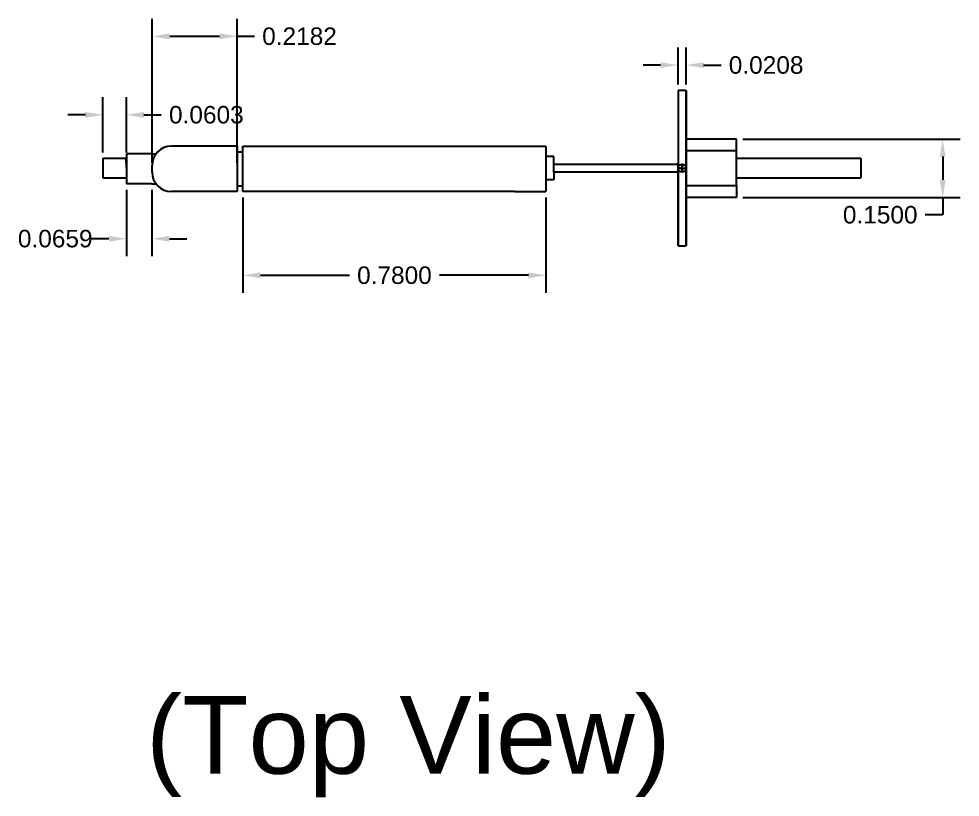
# Model space of a CAD drawing. Header units: metres. Extents: x 26.3 to 44.2, y 14.4 to 19.6.
# Drawn here: x 34.715 to 37.138, y 17.352 to 19.354 of the extents above; entities that cross this region are included whole.
import ezdxf

# ---------------------------------------------------------------- set-up
doc = ezdxf.new("R2010")
doc.units = ezdxf.units.M
doc.header["$MEASUREMENT"] = 0
doc.layers.add('Dimensions', color=7, linetype='Continuous', plot=False)
for name, color, linetype in [('Frame(Aluminium)', 80, 'Continuous'), ('Frame(Steel)', 140, 'Continuous'), ('Nuts and Bolts', 30, 'Continuous'), ('Rims', 10, 'Continuous'), ('Seat', 43, 'Continuous'), ('Suspensions', 6, 'Continuous')]:
    doc.layers.add(name, color=color, linetype=linetype)
doc.styles.get("Standard").update_dxf_attribs({"font": 'arial.ttf'})
doc.dimstyles.new('Annotative', dxfattribs={"dimscale": 0, "dimtxt": 0.18, "dimasz": 0.18, "dimexe": 0.18, "dimexo": 0.0625, "dimgap": 0.09, "dimtad": 0, "dimtih": 1, "dimtoh": 1, "dimdec": 4, "dimzin": 0, "dimdsep": 46, "dimtxsty": 'Standard', "dimcen": 0.09, "dimadec": 0, "dimazin": 0, "dimtfac": 1, "dimtdec": 4, "dimtofl": 0, "dimtmove": 0, "dimatfit": 3, "dimfxl": 1, "dimtolj": 1, "dimtzin": 0, "dimarcsym": 0})

# ---------------------------------------------------------------- blocks, each defined once
blk = doc.blocks.new('*D45')
at = {"layer": 'Defpoints', "color": 0, "transparency": 16777216}
for p in [(34.9921, 19.1074), (34.9318, 18.995), (34.9921, 18.995)]:
    blk.add_point(p, dxfattribs=at)
at = {"layer": 'Dimensions', "color": 0, "lineweight": -2, "transparency": 16777216}
for p, q in [((34.9318, 19.0106), (34.9318, 19.1524)), ((34.9921, 19.0106), (34.9921, 19.1524)), ((34.8868, 19.1074), (34.8418, 19.1074)), ((35.0371, 19.1074), (35.0821, 19.1074))]:
    blk.add_line(p, q, dxfattribs=at)
at = {"layer": 'Dimensions', "color": 0, "transparency": 16777216}
for points in [[(34.8868, 19.1149), (34.8868, 19.0999), (34.9318, 19.1074)], [(35.0371, 19.1149), (35.0371, 19.0999), (34.9921, 19.1074)]]:
    blk.add_solid(points, dxfattribs=at)
at = {"layer": 'Dimensions', "color": 0, "transparency": 16777216, "insert": (35.198, 19.1074), "char_height": 0.045, "attachment_point": 5}
blk.add_mtext('\\A1;0.0603', dxfattribs=at)
blk = doc.blocks.new('*D47')
at = {"layer": 'Defpoints', "color": 0, "transparency": 16777216}
for p in [(34.9921, 18.93), (35.058, 18.93), (35.058, 18.7886)]:
    blk.add_point(p, dxfattribs=at)
at = {"layer": 'Dimensions', "color": 0, "lineweight": -2, "transparency": 16777216}
for p, q in [((34.9921, 18.9143), (34.9921, 18.7436)), ((35.058, 18.9143), (35.058, 18.7436)), ((34.9471, 18.7886), (34.9021, 18.7886)), ((35.103, 18.7886), (35.148, 18.7886))]:
    blk.add_line(p, q, dxfattribs=at)
at = {"layer": 'Dimensions', "color": 0, "transparency": 16777216}
for points in [[(34.9471, 18.7961), (34.9471, 18.7811), (34.9921, 18.7886)], [(35.103, 18.7961), (35.103, 18.7811), (35.058, 18.7886)]]:
    blk.add_solid(points, dxfattribs=at)
at = {"layer": 'Dimensions', "color": 0, "transparency": 16777216, "insert": (34.809, 18.7886), "char_height": 0.045, "attachment_point": 5}
blk.add_mtext('\\A1;0.0659', dxfattribs=at)
blk = doc.blocks.new('*D49')
at = {"layer": 'Defpoints', "color": 0, "transparency": 16777216}
for p in [(35.2771, 19.3094), (35.0589, 18.9685), (35.2771, 18.9685)]:
    blk.add_point(p, dxfattribs=at)
at = {"layer": 'Dimensions', "color": 0, "lineweight": -2, "transparency": 16777216}
for p, q in [((35.0589, 18.9841), (35.0589, 19.3544)), ((35.2771, 18.9841), (35.2771, 19.3544)), ((35.1039, 19.3094), (35.2321, 19.3094)), ((35.2771, 19.3094), (35.3221, 19.3094))]:
    blk.add_line(p, q, dxfattribs=at)
at = {"layer": 'Dimensions', "color": 0, "transparency": 16777216}
for points in [[(35.1039, 19.3169), (35.1039, 19.3019), (35.0589, 19.3094)], [(35.2321, 19.3169), (35.2321, 19.3019), (35.2771, 19.3094)]]:
    blk.add_solid(points, dxfattribs=at)
at = {"layer": 'Dimensions', "color": 0, "transparency": 16777216, "insert": (35.4378, 19.3094), "char_height": 0.045, "attachment_point": 5}
blk.add_mtext('\\A1;0.2182', dxfattribs=at)
blk = doc.blocks.new('*D51')
at = {"layer": 'Defpoints', "color": 0, "transparency": 16777216}
for p in [(35.2921, 18.91), (36.0721, 18.91), (36.0721, 18.6944)]:
    blk.add_point(p, dxfattribs=at)
at = {"layer": 'Dimensions', "color": 0, "lineweight": -2, "transparency": 16777216}
for p, q in [((35.2921, 18.8943), (35.2921, 18.6494)), ((36.0721, 18.8943), (36.0721, 18.6494)), ((35.3371, 18.6944), (35.5663, 18.6944)), ((36.0271, 18.6944), (35.7979, 18.6944))]:
    blk.add_line(p, q, dxfattribs=at)
at = {"layer": 'Dimensions', "color": 0, "transparency": 16777216}
for points in [[(35.3371, 18.7019), (35.3371, 18.6869), (35.2921, 18.6944)], [(36.0271, 18.7019), (36.0271, 18.6869), (36.0721, 18.6944)]]:
    blk.add_solid(points, dxfattribs=at)
at = {"layer": 'Dimensions', "color": 0, "transparency": 16777216, "insert": (35.6821, 18.6944), "char_height": 0.045, "attachment_point": 5}
blk.add_mtext('\\A1;0.7800', dxfattribs=at)
blk = doc.blocks.new('*D55')
at = {"layer": 'Defpoints', "color": 0, "transparency": 16777216}
for p in [(36.5629, 19.045), (36.5629, 18.895), (37.0934, 18.895)]:
    blk.add_point(p, dxfattribs=at)
at = {"layer": 'Dimensions', "color": 0, "lineweight": -2, "transparency": 16777216}
for p, q in [((36.5786, 19.045), (37.1384, 19.045)), ((37.0934, 19), (37.0934, 18.94)), ((36.5786, 18.895), (37.1384, 18.895)), ((37.0934, 18.895), (37.0934, 18.85)), ((37.0934, 18.85), (37.0484, 18.85))]:
    blk.add_line(p, q, dxfattribs=at)
at = {"layer": 'Dimensions', "color": 0, "transparency": 16777216}
for points in [[(37.0859, 19), (37.1009, 19), (37.0934, 19.045)], [(37.0859, 18.94), (37.1009, 18.94), (37.0934, 18.895)]]:
    blk.add_solid(points, dxfattribs=at)
at = {"layer": 'Dimensions', "color": 0, "transparency": 16777216, "insert": (36.9326, 18.85), "char_height": 0.045, "attachment_point": 5}
blk.add_mtext('\\A1;0.1500', dxfattribs=at)
blk = doc.blocks.new('*D57')
at = {"layer": 'Defpoints', "color": 0, "transparency": 16777216}
for p in [(36.4329, 19.2353), (36.4121, 19.17), (36.4329, 19.17)]:
    blk.add_point(p, dxfattribs=at)
at = {"layer": 'Dimensions', "color": 0, "lineweight": -2, "transparency": 16777216}
for p, q in [((36.4121, 19.1856), (36.4121, 19.2803)), ((36.4329, 19.1856), (36.4329, 19.2803)), ((36.3671, 19.2353), (36.3221, 19.2353)), ((36.4779, 19.2353), (36.5229, 19.2353))]:
    blk.add_line(p, q, dxfattribs=at)
at = {"layer": 'Dimensions', "color": 0, "transparency": 16777216}
for points in [[(36.3671, 19.2428), (36.3671, 19.2278), (36.4121, 19.2353)], [(36.4779, 19.2428), (36.4779, 19.2278), (36.4329, 19.2353)]]:
    blk.add_solid(points, dxfattribs=at)
at = {"layer": 'Dimensions', "color": 0, "transparency": 16777216, "insert": (36.6389, 19.2353), "char_height": 0.045, "attachment_point": 5}
blk.add_mtext('\\A1;0.0208', dxfattribs=at)

msp = doc.modelspace()

# ---------------------------------------------------------------- linework, layer by layer
for p, q in [((36.43294, 19.16996), (36.43294, 18.76996)), ((34.99209, 18.96996), (34.99183, 18.99496)), ((34.99209, 18.97996), (34.99196, 18.97996)), ((36.41213, 18.96996), (36.41214, 18.97996)), ((34.99209, 18.96996), (34.99204, 18.96996)), ((34.99213, 18.95996), (34.99209, 18.95996)), ((36.41209, 18.95996), (36.09209, 18.95996)), ((36.41214, 18.96996), (36.41209, 18.95996)), ((36.41214, 18.96996), (36.41213, 18.96996)), ((36.41214, 18.96996), (36.41214, 18.96996)), ((36.42253, 18.97023), (36.41513, 18.97023)), ((36.42253, 18.97019), (36.42253, 18.96274)), ((36.41214, 18.76996), (36.41214, 18.76996))]:
    msp.add_line(p, q)
msp.add_circle((36.42253, 18.97019), 0.01041)
at = {"layer": 'Frame(Aluminium)'}
for p, q in [((34.99209, 19.00708), (34.99209, 18.92996)), ((35.05815, 19.00708), (34.99209, 19.00708)), ((35.05815, 19.00708), (35.06815, 19.00708)), ((34.99183, 18.99496), (34.99225, 18.94496)), ((35.058, 18.92996), (34.99209, 18.92996)), ((35.058, 18.92996), (35.06815, 18.92996))]:
    msp.add_line(p, q, dxfattribs=at)
at = {"layer": 'Frame(Steel)'}
for p, q in [((36.41214, 19.16996), (36.41214, 18.76996)), ((36.41214, 19.16996), (36.41214, 18.76996)), ((36.43294, 19.16996), (36.41214, 19.16996)), ((36.43294, 18.76996), (36.43294, 19.16996)), ((35.27709, 19.01208), (35.29209, 19.01208)), ((36.09209, 18.99996), (36.07209, 18.99996)), ((36.09209, 18.97996), (36.09209, 18.99996)), ((36.41214, 18.97996), (36.09209, 18.97996)), ((36.09209, 18.95996), (36.09209, 18.97996)), ((36.41214, 18.76996), (36.41213, 18.97496)), ((36.41209, 18.95996), (36.09209, 18.95996)), ((36.09209, 18.95996), (36.09209, 18.93996)), ((36.41214, 18.76996), (36.41214, 18.96996)), ((36.41214, 18.76996), (36.41214, 18.96996)), ((35.27709, 18.92496), (35.29209, 18.92496)), ((36.09209, 18.93996), (36.07209, 18.93996)), ((36.41214, 18.76996), (36.43294, 18.76996))]:
    msp.add_line(p, q, dxfattribs=at)
at = {"layer": 'Nuts and Bolts'}
for p, q in [((36.42253, 18.96274), (36.42253, 18.97772)), ((36.42253, 18.97772), (36.42253, 18.97023)), ((36.41513, 18.97023), (36.42988, 18.97023))]:
    msp.add_line(p, q, dxfattribs=at)
at = {"layer": 'Rims'}
for p, q in [((34.99183, 18.99496), (34.93183, 18.99496)), ((34.93183, 18.99496), (34.93183, 18.94496)), ((36.88294, 18.99496), (36.56294, 18.99496)), ((36.56294, 18.94496), (36.56294, 18.99496)), ((36.88294, 18.99496), (36.88294, 18.94496)), ((34.93183, 18.94496), (34.99209, 18.94496)), ((36.56309, 18.94496), (36.88294, 18.94496))]:
    msp.add_line(p, q, dxfattribs=at)
at = {"layer": 'Seat'}
for p, q in [((35.27709, 19.02708), (35.10815, 19.02708)), ((35.27709, 19.02726), (35.27709, 18.90996)), ((35.29209, 18.90996), (35.29209, 19.02708)), ((35.29209, 19.02708), (35.99209, 19.02708)), ((35.99209, 19.02708), (36.07209, 19.02708)), ((36.07209, 19.02708), (36.07209, 18.91996)), ((35.05815, 18.95996), (35.05815, 18.97708)), ((35.27709, 18.90996), (35.10815, 18.90996)), ((35.99209, 18.90996), (35.29209, 18.90996)), ((35.99209, 18.90996), (36.07209, 18.90996)), ((36.07209, 18.91996), (36.07209, 18.90996))]:
    msp.add_line(p, q, dxfattribs=at)
for centre, start, end in [((35.10815, 18.97708), 90, 180), ((35.10815, 18.95996), 180, 270)]:
    msp.add_arc(centre, 0.05, start, end, dxfattribs=at)
at = {"layer": 'Suspensions'}
for p, q in [((36.56294, 19.04496), (36.43294, 19.04496)), ((36.56294, 19.01496), (36.56294, 19.04496)), ((36.56294, 19.01496), (36.43294, 19.01496)), ((36.56294, 18.99496), (36.56294, 19.01496)), ((36.43294, 18.96996), (36.43294, 18.96996)), ((36.56302, 18.96996), (36.56294, 18.96996)), ((36.41214, 18.92496), (36.41213, 18.92496)), ((36.56294, 18.92496), (36.43294, 18.92496)), ((36.56294, 18.92496), (36.56294, 18.94496)), ((36.56294, 18.92496), (36.56294, 18.89496)), ((36.41214, 18.89496), (36.41213, 18.89496)), ((36.56294, 18.89496), (36.43294, 18.89496))]:
    msp.add_line(p, q, dxfattribs=at)

# ---------------------------------------------------------------- texts
at = {"layer": 'Frame(Steel)'}
msp.add_text('(Top View)', height=0.2, dxfattribs=at).set_placement((35.04278, 17.41189))

# ---------------------------------------------------------------- dimensions: what is measured, and where the dimension line sits
at = {"layer": 'Dimensions'}
for base, p1, p2, picture, middle in [((35.27709, 19.30939), (35.05889, 18.96852), (35.27709, 18.96852), '*D49', (35.43777, 19.30939)), ((36.43294, 19.2353), (36.41214, 19.16996), (36.43294, 19.16996), '*D57', (36.63889, 19.2353)), ((34.99209, 19.10735), (34.93183, 18.99496), (34.99209, 18.99496), '*D45', (35.198, 19.10735)), ((36.07209, 18.69436), (35.29209, 18.90996), (36.07209, 18.90996), '*D51', (35.68209, 18.69436))]:
    dim = msp.add_linear_dim(base=base, p1=p1, p2=p2, dimstyle='Annotative', dxfattribs=at)
    dim.commit()
    dim.dimension.update_dxf_attribs({"geometry": picture, "text_midpoint": middle})
dim = msp.add_linear_dim(base=(37.0934, 18.89496), p1=(36.56294, 19.04496), p2=(36.56294, 18.89496), angle=90, dimstyle='Annotative', dxfattribs=at)
dim.commit()
dim.dimension.update_dxf_attribs({"geometry": '*D55', "text_midpoint": (36.93257, 18.84996)})
dim = msp.add_linear_dim(base=(35.058, 18.78863), p1=(34.99209, 18.92996), p2=(35.058, 18.92996), dimstyle='Annotative', override={"dimtmove": 2}, dxfattribs=at)
dim.commit()
dim.dimension.update_dxf_attribs({"geometry": '*D47', "text_midpoint": (34.80899, 18.78863), "dimtype": 160})

doc.saveas('drawing.dxf')
